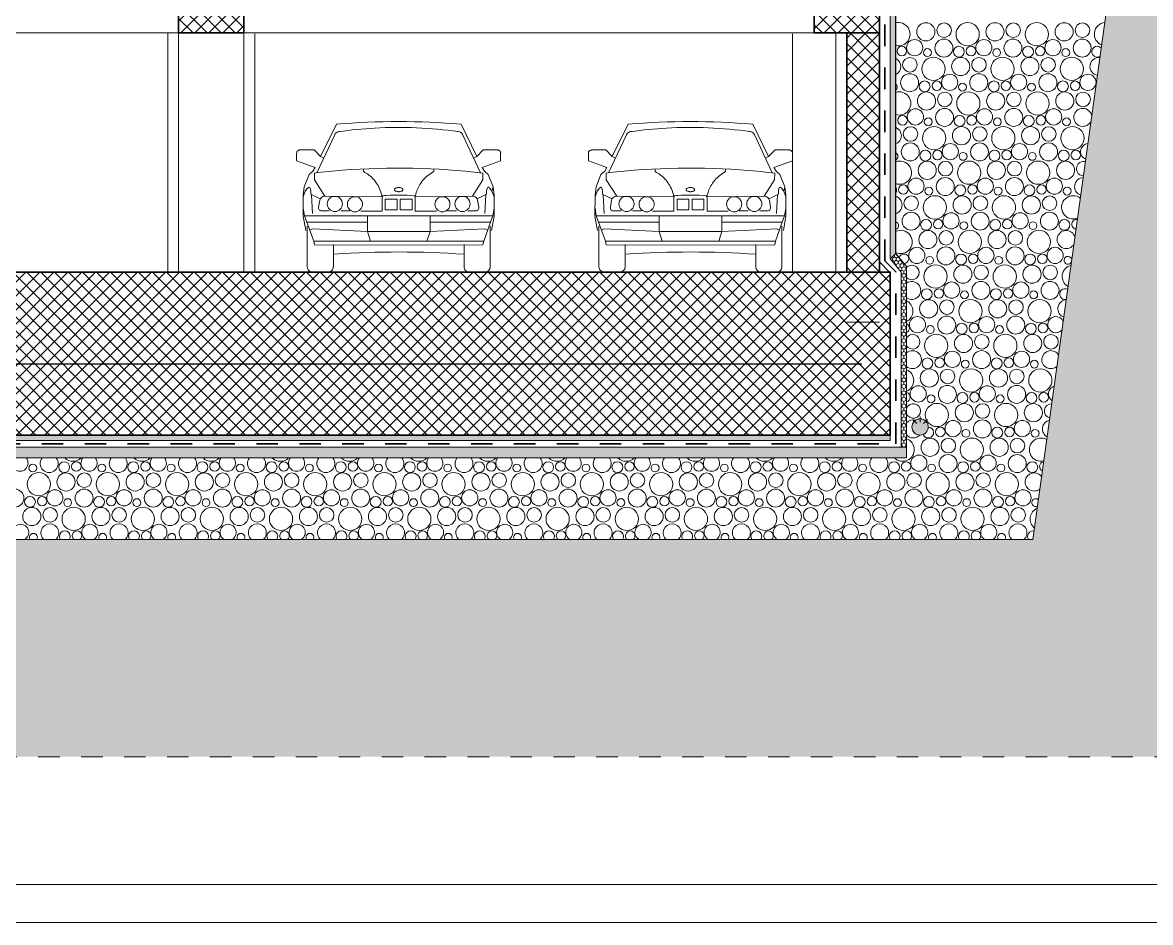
# Model space of a CAD drawing. Header units: millimetres. Extents: x -15634 to 67596, y -3027 to 55843.
# Drawn here: x 36258 to 46639, y -3027 to 5251 of the extents above; entities that cross this region are included whole.
import ezdxf

# ---------------------------------------------------------------- set-up
doc = ezdxf.new("R2010")
doc.units = ezdxf.units.MM
doc.header["$MEASUREMENT"] = 0
doc.set_wipeout_variables(frame=1)
doc.linetypes.add('Dashed', pattern=[395.111113, 197.555556, -197.555556])
doc.linetypes.add('Wipeout_Contour', pattern=[1000, 0, -1000])
for name, color, linetype, lineweight in [('2D Drafting - General_Pen_No__1', 7, 'Continuous', 13), ('Pllaka e themelit_Pen_No__1', 7, 'Continuous', 13), ('Pllaka e themelit_Pen_No__101', 252, 'Continuous', 13), ('Pllaka perdhes_Pen_No__1', 7, 'Continuous', 13), ('Pllaka perdhes_Pen_No__6', 5, 'Continuous', 35), ('Shtresat nivelizimi_Pen_No__1', 7, 'Continuous', 13), ('Structural - Bearing_Pen_No__1', 7, 'Continuous', 13), ('Structural - Bearing_Pen_No__7', 7, 'Continuous', 35), ('Structural - Combined_Pen_No__2', 8, 'Continuous', 15)]:
    doc.layers.add(name, color=color, linetype=linetype, lineweight=lineweight)
doc.layers.add('Pllaka e themelit', color=7, linetype='Continuous')
doc.layers.add('Structural - Combined', color=7, linetype='Continuous')
for name, color, linetype, lineweight, true_color in [('Pllaka e themelit_Pen_No__105', 7, 'Continuous', 13, 0xcae6ff), ('Shtresat nivelizimi_Pen_No__102', 7, 'Continuous', 13, 0xcccccc), ('Structural - Bearing_Pen_No__61', 7, 'Continuous', 20, 0x6a6a6a), ('Structural - Bearing_Pen_No__82', 7, 'Continuous', 20, 0xaaaaaa)]:
    doc.layers.add(name, color=color, linetype=linetype, lineweight=lineweight, true_color=true_color)
pattern_1 = [(45, (0, 0), (-64.34671, 64.34671), []), (135, (0, 0), (64.34671, 64.34671), [])]

# ---------------------------------------------------------------- blocks, each defined once
blk = doc.blocks.new('Car Elev 02 16[3]', base_point=(42405, 2956))
at = {"layer": 'Structural - Combined_Pen_No__2', "color": 8, "linetype": 'Continuous', "lineweight": 15}
for p, q in [((41831, 4316), (41686, 4019)), ((42979, 4316), (43125, 4019)), ((41816, 4220), (41652, 3869)), ((43158, 3869), (42994, 4221)), ((41466, 3978), (41466, 4050)), ((41496, 4080), (41626, 4080)), ((41626, 4080), (41686, 4019)), ((43184, 4080), (43125, 4019)), ((43315, 4080), (43184, 4080)), ((43344, 3978), (43344, 4050)), ((41637, 3918), (41466, 3978)), ((41686, 4019), (41716, 4005)), ((43125, 4019), (43095, 4005)), ((43174, 3918), (43344, 3978)), ((41536, 3739), (41581, 3853)), ((41581, 3853), (41616, 3884)), ((41616, 3884), (41637, 3918)), ((41630, 3867), (41631, 3806)), ((42082, 3880), (42081, 3881)), ((42082, 3903), (42082, 3880)), ((42082, 3880), (42082, 3880)), ((42729, 3880), (42728, 3880)), ((42729, 3903), (42729, 3880)), ((42729, 3880), (42729, 3881)), ((43195, 3884), (43174, 3918)), ((43181, 3867), (43179, 3806)), ((43229, 3853), (43195, 3884)), ((43275, 3739), (43229, 3853)), ((41527, 3663), (41536, 3739)), ((41631, 3806), (41727, 3654)), ((43179, 3806), (43083, 3654)), ((43275, 3739), (43264, 3701)), ((43283, 3663), (43275, 3739)), ((41526, 3471), (41527, 3663)), ((41546, 3701), (41527, 3647)), ((41567, 3728), (41546, 3701)), ((41580, 3737), (41567, 3728)), ((41588, 3735), (41580, 3737)), ((41591, 3727), (41588, 3735)), ((41596, 3701), (41591, 3727)), ((41596, 3672), (41596, 3701)), ((41682, 3631), (41596, 3672)), ((41602, 3668), (41612, 3495)), ((41727, 3654), (42252, 3647)), ((42252, 3647), (42252, 3516)), ((43083, 3654), (42558, 3647)), ((42558, 3647), (42558, 3516)), ((43129, 3631), (43215, 3672)), ((43208, 3668), (43198, 3495)), ((43215, 3701), (43219, 3727)), ((43215, 3672), (43215, 3701)), ((43219, 3727), (43222, 3735)), ((43222, 3735), (43230, 3737)), ((43230, 3737), (43244, 3728)), ((43244, 3728), (43264, 3701)), ((43264, 3701), (43283, 3647)), ((43284, 3471), (43283, 3663)), ((41539, 3475), (41527, 3543)), ((41678, 3617), (41668, 3552)), ((42391, 3627), (42282, 3627)), ((42282, 3627), (42282, 3529)), ((42391, 3529), (42391, 3627)), ((42420, 3529), (42420, 3627)), ((42420, 3627), (42528, 3627)), ((42528, 3627), (42528, 3529)), ((43132, 3617), (43142, 3552)), ((43271, 3475), (43283, 3543)), ((41550, 3340), (41526, 3471)), ((41560, 3414), (41539, 3475)), ((43271, 3475), (41539, 3475)), ((41765, 3519), (41694, 3519)), ((41956, 3519), (41873, 3519)), ((42252, 3516), (42057, 3516)), ((42116, 3475), (42116, 3330)), ((42282, 3529), (42391, 3529)), ((42528, 3529), (42420, 3529)), ((42558, 3516), (42753, 3516)), ((42694, 3475), (42694, 3330)), ((42854, 3519), (42937, 3519)), ((43045, 3519), (43116, 3519)), ((43250, 3414), (43271, 3475)), ((43261, 3340), (43284, 3471)), ((41623, 3242), (41560, 3414)), ((41560, 3414), (42116, 3414)), ((41563, 3377), (41563, 3005)), ((41612, 3354), (41588, 3343)), ((42116, 3330), (41612, 3354)), ((42116, 3330), (42144, 3242)), ((42694, 3330), (42116, 3330)), ((42694, 3330), (42666, 3242)), ((43250, 3414), (42694, 3414)), ((43198, 3354), (42694, 3330)), ((43188, 3242), (43250, 3414)), ((43222, 3343), (43198, 3354)), ((43247, 3377), (43247, 3005)), ((41630, 3208), (41623, 3242)), ((41623, 3242), (43188, 3242)), ((43181, 3208), (43188, 3242)), ((42402, 3205), (41630, 3208)), ((41803, 3005), (41803, 3210)), ((43181, 3208), (42402, 3205)), ((43007, 3005), (43007, 3210)), ((41613, 2956), (41754, 2956)), ((43198, 2956), (43056, 2956))]:
    blk.add_line(p, q, dxfattribs=at)
for centre in [(41817, 3583), (42002, 3580), (42808, 3580), (42993, 3583)]:
    blk.add_circle(centre, 69.7, dxfattribs=at)
for centre, radius, start, end in [((42405, -2379), 6720, 85.1008, 94.8981), ((42407, 330), 3957, 93.2292, 98.0255), ((42407, 330), 3957, 82.027, 93.2317), ((41861, 4200), 48.9, 153.9201, 154.9704), ((41861, 4200), 49, 131.3868, 153.9126), ((41861, 4199), 49.3, 108.935, 131.3875), ((41861, 4199), 49.4, 82.2626, 108.9389), ((42949, 4200), 49.4, 81.2224, 97.6808), ((42949, 4200), 49.4, 58.802, 81.2282), ((42949, 4200), 49.1, 36.3133, 58.8048), ((42949, 4200), 48.9, 25.0282, 36.312), ((41495, 4050), 29.3, 168.701, 180), ((41495, 4050), 29.3, 146.1266, 168.6959), ((41496, 4050), 29.5, 123.6258, 146.1264), ((41496, 4050), 29.6, 101.1963, 123.6266), ((41496, 4050), 29.7, 90, 101.2015), ((43315, 4050), 29.7, 78.7985, 90), ((43315, 4050), 29.6, 56.3734, 78.8037), ((43315, 4050), 29.5, 33.8742, 56.3742), ((43315, 4050), 29.3, 11.3041, 33.874), ((43315, 4050), 29.3, 0, 11.299), ((42405, -2706), 6619, 94.4745, 96.727), ((42405, -2707), 6620, 83.2721, 94.4762), ((41931, 3591), 326, 43.5259, 62.4657), ((42878, 3592), 325, 128.7603, 151.2777), ((42879, 3591), 326, 117.5434, 128.7616), ((41933, 3592), 324, 20.985, 43.5271), ((42877, 3593), 324, 151.2814, 170.3119), ((41726, 3605), 49.1, 122.8861, 145.3832), ((41726, 3605), 49.3, 100.4579, 122.888), ((41726, 3605), 49.4, 89.2616, 100.4631), ((41934, 3593), 323, 9.6834, 20.9807), ((42263, 3647), 10.3, 152.4725, 175.0552), ((42263, 3647), 10.3, 175.0608, 180.0423), ((42263, 3647), 10.4, 129.9512, 152.4728), ((42263, 3647), 10.4, 107.5035, 129.9532), ((42263, 3647), 10.5, 83.6944, 107.5062), ((42405, 2343), 1323, 94.9758, 96.2269), ((42405, 2342), 1323, 83.7733, 94.9771), ((42376, 3715), 9.94, 157.6211, 202.3891), ((42382, 3712), 16.8, 124.559, 155.915), ((42382, 3718), 16.8, 204.0851, 235.441), ((42395, 3695), 38.3, 107.4467, 125.4841), ((42395, 3735), 38.3, 234.5159, 252.5533), ((42404, 3669), 65.2, 95.3385, 107.965), ((42404, 3761), 65.2, 252.035, 264.6615), ((42405, 3657), 77.7, 84.412, 95.6403), ((42405, 3773), 77.7, 264.3597, 275.588), ((42407, 3669), 65.2, 72.035, 84.6615), ((42407, 3761), 65.2, 275.3385, 287.965), ((42415, 3695), 38.3, 54.5159, 72.5533), ((42415, 3735), 38.3, 287.4467, 305.4841), ((42428, 3712), 16.8, 24.085, 55.441), ((42428, 3718), 16.8, 304.559, 335.915), ((42434, 3715), 9.94, 0, 22.3789), ((42434, 3715), 9.94, 337.6109, 0), ((42547, 3647), 10.7, 78.796, 96.303), ((42547, 3647), 10.7, 56.3737, 78.8012), ((42548, 3647), 10.6, 33.8722, 56.3782), ((42548, 3647), 10.6, 11.3089, 33.873), ((42548, 3647), 10.6, 0, 11.2988), ((43084, 3605), 49.4, 70.2349, 90.7397), ((43084, 3605), 49.3, 47.7844, 70.2392), ((43084, 3605), 49, 25.2565, 47.7855), ((41697, 3548), 29.3, 172.6592, 183.9546), ((41697, 3548), 29.3, 183.9594, 206.5413), ((41697, 3548), 29.4, 206.5451, 229.0709), ((41726, 3605), 48.9, 145.3846, 166.0329), ((43084, 3605), 48.8, 13.9592, 25.253), ((43113, 3548), 29.4, 309.8322, 332.3521), ((43113, 3548), 29.3, 332.3536, 354.9342), ((43113, 3548), 29.3, 354.9409, 17.5381), ((41697, 3548), 29.6, 229.0707, 251.5212), ((41697, 3549), 29.7, 251.5164, 276.1875), ((43113, 3549), 29.7, 263.8138, 287.3896), ((43113, 3548), 29.6, 287.3838, 309.8311), ((42405, -5496), 8637, 86.0055, 93.9251), ((41612, 3005), 48.8, 180, 191.2984), ((41612, 3005), 48.9, 191.3041, 213.8726), ((41613, 3005), 49.1, 213.8749, 236.3752), ((41613, 3005), 49.3, 236.3729, 258.8033), ((41613, 3005), 49.4, 258.798, 270.0011), ((41754, 3005), 49.4, 269.9989, 281.2005), ((41754, 3005), 49.3, 281.1951, 303.6266), ((41754, 3005), 49.1, 303.6248, 326.1251), ((41755, 3005), 48.9, 326.1271, 348.696), ((41755, 3005), 48.8, 348.7017, 0), ((43056, 3005), 48.8, 179.9978, 191.3005), ((43056, 3005), 48.9, 191.3062, 213.8742), ((43056, 3005), 49.1, 213.8764, 236.3757), ((43056, 3005), 49.3, 236.3738, 258.8054), ((43056, 3005), 49.4, 258.8006, 270.0011), ((43198, 3005), 49.4, 269.9989, 281.2031), ((43198, 3005), 49.3, 281.1972, 303.6293), ((43198, 3005), 49.1, 303.6274, 326.1273), ((43198, 3005), 48.9, 326.1295, 348.6982), ((43198, 3005), 48.8, 348.7039, 0)]:
    blk.add_arc(centre, radius, start, end, dxfattribs=at)
blk = doc.blocks.new('Car Elev 02 16[4]', base_point=(39719, 2956))
at = {"layer": 'Structural - Combined_Pen_No__2', "color": 8, "linetype": 'Continuous', "lineweight": 15}
for p, q in [((39146, 4316), (39000, 4019)), ((40293, 4316), (40439, 4019)), ((39131, 4220), (38966, 3869)), ((40472, 3869), (40308, 4221)), ((38780, 3978), (38780, 4050)), ((38810, 4080), (38940, 4080)), ((38940, 4080), (39000, 4019)), ((40498, 4080), (40439, 4019)), ((40629, 4080), (40498, 4080)), ((40658, 3978), (40658, 4050)), ((38951, 3918), (38780, 3978)), ((39000, 4019), (39030, 4005)), ((40439, 4019), (40409, 4005)), ((40488, 3918), (40658, 3978)), ((38850, 3739), (38895, 3853)), ((38895, 3853), (38930, 3884)), ((38930, 3884), (38951, 3918)), ((38944, 3867), (38945, 3806)), ((39396, 3903), (39396, 3880)), ((39396, 3880), (39396, 3881)), ((39396, 3880), (39396, 3880)), ((40043, 3903), (40043, 3880)), ((40043, 3880), (40043, 3881)), ((40043, 3880), (40043, 3880)), ((40509, 3884), (40488, 3918)), ((40495, 3867), (40494, 3806)), ((40544, 3853), (40509, 3884)), ((40589, 3739), (40544, 3853)), ((38841, 3663), (38850, 3739)), ((38945, 3806), (39041, 3654)), ((40494, 3806), (40398, 3654)), ((40589, 3739), (40578, 3701)), ((40597, 3663), (40589, 3739)), ((38860, 3701), (38841, 3647)), ((38841, 3471), (38841, 3663)), ((38881, 3728), (38860, 3701)), ((38894, 3737), (38881, 3728)), ((38902, 3735), (38894, 3737)), ((38906, 3727), (38902, 3735)), ((38910, 3701), (38906, 3727)), ((38910, 3672), (38910, 3701)), ((38996, 3631), (38910, 3672)), ((38916, 3668), (38927, 3495)), ((39041, 3654), (39566, 3647)), ((39566, 3647), (39566, 3516)), ((40398, 3654), (39872, 3647)), ((39872, 3647), (39872, 3516)), ((40443, 3631), (40529, 3672)), ((40522, 3668), (40512, 3495)), ((40529, 3701), (40533, 3727)), ((40529, 3672), (40529, 3701)), ((40533, 3727), (40537, 3735)), ((40537, 3735), (40545, 3737)), ((40545, 3737), (40558, 3728)), ((40558, 3728), (40578, 3701)), ((40578, 3701), (40597, 3647)), ((40598, 3471), (40597, 3663)), ((38853, 3475), (38841, 3543)), ((38993, 3617), (38982, 3552)), ((39705, 3627), (39596, 3627)), ((39596, 3627), (39596, 3529)), ((39705, 3529), (39705, 3627)), ((39734, 3529), (39734, 3627)), ((39734, 3627), (39843, 3627)), ((39843, 3627), (39843, 3529)), ((40446, 3617), (40457, 3552)), ((40585, 3475), (40597, 3543)), ((38864, 3340), (38841, 3471)), ((38874, 3414), (38853, 3475)), ((40585, 3475), (38853, 3475)), ((39080, 3519), (39008, 3519)), ((39271, 3519), (39187, 3519)), ((39566, 3516), (39372, 3516)), ((39431, 3475), (39431, 3330)), ((39596, 3529), (39705, 3529)), ((39843, 3529), (39734, 3529)), ((39872, 3516), (40067, 3516)), ((40008, 3475), (40008, 3330)), ((40168, 3519), (40252, 3519)), ((40359, 3519), (40430, 3519)), ((40565, 3414), (40585, 3475)), ((40575, 3340), (40598, 3471)), ((38937, 3242), (38874, 3414)), ((38874, 3414), (39431, 3414)), ((38878, 3377), (38878, 3005)), ((38927, 3354), (38902, 3343)), ((39431, 3330), (38927, 3354)), ((39431, 3330), (39459, 3242)), ((40008, 3330), (39431, 3330)), ((40008, 3330), (39980, 3242)), ((40565, 3414), (40008, 3414)), ((40512, 3354), (40008, 3330)), ((40502, 3242), (40565, 3414)), ((40537, 3343), (40512, 3354)), ((40561, 3377), (40561, 3005)), ((38944, 3208), (38937, 3242)), ((38937, 3242), (40502, 3242)), ((40495, 3208), (40502, 3242)), ((39716, 3205), (38944, 3208)), ((39118, 3005), (39118, 3210)), ((40495, 3208), (39716, 3205)), ((40321, 3005), (40321, 3210)), ((38927, 2956), (39069, 2956)), ((40512, 2956), (40370, 2956))]:
    blk.add_line(p, q, dxfattribs=at)
for centre in [(39132, 3583), (39317, 3580), (40122, 3580), (40307, 3583)]:
    blk.add_circle(centre, 69.7, dxfattribs=at)
for centre, radius, start, end in [((39719, -2379), 6720, 85.1008, 94.8981), ((39721, 330), 3957, 93.2292, 98.0255), ((39721, 330), 3957, 82.027, 93.2317), ((39175, 4200), 49, 131.3868, 153.9126), ((39175, 4200), 48.9, 153.9201, 154.9704), ((39175, 4199), 49.3, 108.935, 131.3875), ((39175, 4199), 49.4, 82.2626, 108.9389), ((40263, 4200), 49.4, 81.2224, 97.6808), ((40263, 4200), 49.4, 58.802, 81.2282), ((40264, 4200), 49.1, 36.3133, 58.8048), ((40264, 4200), 48.9, 25.0282, 36.312), ((38810, 4050), 29.3, 168.701, 180), ((38810, 4050), 29.3, 146.1266, 168.6959), ((38810, 4050), 29.5, 123.6258, 146.1264), ((38810, 4050), 29.6, 101.1963, 123.6266), ((38810, 4050), 29.7, 90, 101.2015), ((40629, 4050), 29.7, 78.7985, 90), ((40629, 4050), 29.6, 56.3734, 78.8037), ((40629, 4050), 29.5, 33.8742, 56.3742), ((40629, 4050), 29.3, 11.3041, 33.874), ((40629, 4050), 29.3, 0, 11.299), ((39719, -2706), 6619, 94.4745, 96.727), ((39719, -2707), 6620, 83.2721, 94.4762), ((39246, 3591), 326, 43.5259, 62.4657), ((40192, 3592), 325, 128.7603, 151.2777), ((40193, 3591), 326, 117.5434, 128.7616), ((39247, 3592), 324, 20.985, 43.5271), ((40191, 3593), 324, 151.2814, 170.3119), ((39040, 3605), 49.1, 122.8861, 145.3832), ((39040, 3605), 49.3, 100.4579, 122.888), ((39040, 3605), 49.4, 89.2616, 100.4631), ((39248, 3593), 323, 9.6834, 20.9807), ((39577, 3647), 10.3, 152.4725, 175.0552), ((39577, 3647), 10.3, 175.0608, 180.0423), ((39577, 3647), 10.4, 129.9512, 152.4728), ((39577, 3647), 10.4, 107.5035, 129.9532), ((39577, 3647), 10.5, 83.6944, 107.5062), ((39719, 2343), 1323, 94.9758, 96.2269), ((39719, 2342), 1323, 83.7733, 94.9771), ((39690, 3715), 9.94, 157.6211, 202.3891), ((39697, 3712), 16.8, 124.559, 155.915), ((39697, 3718), 16.8, 204.0851, 235.441), ((39709, 3695), 38.3, 107.4467, 125.4841), ((39709, 3735), 38.3, 234.5159, 252.5533), ((39718, 3669), 65.2, 95.3385, 107.965), ((39718, 3761), 65.2, 252.035, 264.6615), ((39719, 3657), 77.7, 84.412, 95.6403), ((39719, 3773), 77.7, 264.3597, 275.588), ((39721, 3669), 65.2, 72.035, 84.6615), ((39721, 3761), 65.2, 275.3385, 287.965), ((39730, 3695), 38.3, 54.5159, 72.5533), ((39730, 3735), 38.3, 287.4467, 305.4841), ((39742, 3712), 16.8, 24.085, 55.441), ((39742, 3718), 16.8, 304.559, 335.915), ((39749, 3715), 9.94, 0, 22.3789), ((39749, 3715), 9.94, 337.6109, 0), ((39862, 3647), 10.7, 78.796, 96.303), ((39862, 3647), 10.7, 56.3737, 78.8012), ((39862, 3647), 10.6, 33.8722, 56.3782), ((39862, 3647), 10.6, 11.3089, 33.873), ((39862, 3647), 10.6, 0, 11.2988), ((40398, 3605), 49.4, 70.2349, 90.7397), ((40399, 3605), 49.3, 47.7844, 70.2392), ((40399, 3605), 49, 25.2565, 47.7855), ((39011, 3548), 29.3, 172.6592, 183.9546), ((39011, 3548), 29.3, 183.9594, 206.5413), ((39012, 3548), 29.4, 206.5451, 229.0709), ((39040, 3605), 48.9, 145.3846, 166.0329), ((40399, 3605), 48.8, 13.9592, 25.253), ((40427, 3548), 29.4, 309.8322, 332.3521), ((40428, 3548), 29.3, 332.3536, 354.9342), ((40428, 3548), 29.3, 354.9409, 17.5381), ((39012, 3548), 29.6, 229.0707, 251.5212), ((39012, 3549), 29.7, 251.5164, 276.1875), ((40427, 3549), 29.7, 263.8138, 287.3896), ((40427, 3548), 29.6, 287.3838, 309.8311), ((39719, -5496), 8637, 86.0055, 93.9251), ((38927, 3005), 48.8, 180, 191.2984), ((38927, 3005), 48.9, 191.3041, 213.8726), ((38927, 3005), 49.1, 213.8749, 236.3752), ((38927, 3005), 49.3, 236.3729, 258.8033), ((38927, 3005), 49.4, 258.798, 270.0011), ((39069, 3005), 49.4, 269.9989, 281.2005), ((39069, 3005), 49.3, 281.1951, 303.6266), ((39069, 3005), 49.1, 303.6248, 326.1251), ((39069, 3005), 48.9, 326.1271, 348.696), ((39069, 3005), 48.8, 348.7017, 0), ((40370, 3005), 48.8, 179.9978, 191.3005), ((40370, 3005), 48.9, 191.3062, 213.8742), ((40370, 3005), 49.1, 213.8764, 236.3757), ((40370, 3005), 49.3, 236.3738, 258.8054), ((40370, 3005), 49.4, 258.8006, 270.0011), ((40512, 3005), 49.4, 269.9989, 281.2031), ((40512, 3005), 49.3, 281.1972, 303.6293), ((40512, 3005), 49.1, 303.6274, 326.1273), ((40512, 3005), 48.9, 326.1295, 348.6982), ((40512, 3005), 48.8, 348.7039, 0)]:
    blk.add_arc(centre, radius, start, end, dxfattribs=at)
blk = doc.blocks.new('*X40')
at = {"layer": 'Shtresat nivelizimi_Pen_No__102', "color": 254, "linetype": 'Continuous', "lineweight": 13, "true_color": 0xcccccc}
for centre, radius in [((44572, 5166), 83.5), ((44740, 5181), 67.1), ((44957, 5144), 107), ((45208, 5166), 83.5), ((45376, 5181), 67.1), ((45593, 5144), 107), ((45845, 5166), 83.5), ((46013, 5181), 67.1), ((44469, 5020), 74.5), ((44738, 5016), 82.8), ((45106, 5020), 74.5), ((45374, 5016), 82.8), ((45742, 5020), 74.5), ((46011, 5016), 82.8), ((44351, 4989), 43.9), ((44587, 4975), 36.2), ((44876, 4983), 50), ((44988, 4989), 43.9), ((45224, 4975), 36.2), ((45513, 4983), 50), ((45624, 4989), 43.9), ((45860, 4975), 36.2), ((44425, 4863), 67.1), ((44642, 4825), 107), ((44893, 4847), 83.5), ((45061, 4863), 67.1), ((45278, 4825), 107), ((45530, 4847), 83.5), ((45698, 4863), 67.1), ((45915, 4825), 107), ((44423, 4698), 82.8), ((44791, 4701), 74.5), ((45059, 4698), 82.8), ((45427, 4701), 74.5), ((45696, 4698), 82.8), ((46064, 4701), 74.5), ((44561, 4664), 50), ((44673, 4670), 43.9), ((44909, 4657), 36.2), ((45198, 4664), 50), ((45309, 4670), 43.9), ((45545, 4657), 36.2), ((45834, 4664), 50), ((45946, 4670), 43.9), ((44578, 4529), 83.5), ((44746, 4544), 67.1), ((44963, 4507), 107), ((45215, 4529), 83.5), ((45383, 4544), 67.1), ((45600, 4507), 107), ((45851, 4529), 83.5), ((46019, 4544), 67.1), ((44358, 4352), 43.9), ((44476, 4383), 74.5), ((44594, 4338), 36.2), ((44744, 4379), 82.8), ((44883, 4346), 50), ((44994, 4352), 43.9), ((45112, 4383), 74.5), ((45230, 4338), 36.2), ((45381, 4379), 82.8), ((45519, 4346), 50), ((45631, 4352), 43.9), ((45749, 4383), 74.5), ((45867, 4338), 36.2), ((44431, 4226), 67.1), ((44648, 4188), 107), ((44900, 4210), 83.5), ((45068, 4226), 67.1), ((45285, 4188), 107), ((45536, 4210), 83.5), ((45704, 4226), 67.1), ((45921, 4188), 107), ((44429, 4061), 82.8), ((44568, 4027), 50), ((44679, 4033), 43.9), ((44797, 4064), 74.5), ((44915, 4020), 36.2), ((45066, 4061), 82.8), ((45204, 4027), 50), ((45316, 4033), 43.9), ((45434, 4064), 74.5), ((45552, 4020), 36.2), ((45702, 4061), 82.8), ((45841, 4027), 50), ((45952, 4033), 43.9), ((44585, 3892), 83.5), ((44753, 3907), 67.1), ((44970, 3870), 107), ((45221, 3892), 83.5), ((45389, 3907), 67.1), ((45606, 3870), 107), ((45858, 3892), 83.5), ((44364, 3715), 43.9), ((44482, 3746), 74.5), ((44600, 3701), 36.2), ((44751, 3742), 82.8), ((44889, 3709), 50), ((45001, 3715), 43.9), ((45119, 3746), 74.5), ((45237, 3701), 36.2), ((45387, 3742), 82.8), ((45526, 3709), 50), ((45637, 3715), 43.9), ((45755, 3746), 74.5), ((45873, 3701), 36.2), ((44438, 3589), 67.1), ((44655, 3551), 107), ((44906, 3573), 83.5), ((45074, 3589), 67.1), ((45291, 3551), 107), ((45543, 3573), 83.5), ((45711, 3589), 67.1), ((44436, 3424), 82.8), ((44574, 3390), 50), ((44686, 3396), 43.9), ((44804, 3427), 74.5), ((45072, 3424), 82.8), ((45211, 3390), 50), ((45322, 3396), 43.9), ((45440, 3427), 74.5), ((45709, 3424), 82.8), ((45847, 3390), 50), ((44591, 3255), 83.5), ((44759, 3270), 67.1), ((44976, 3233), 107), ((44922, 3383), 36.2), ((45228, 3255), 83.5), ((45396, 3270), 67.1), ((45613, 3233), 107), ((45558, 3383), 36.2), ((44489, 3109), 74.5), ((44757, 3105), 82.8), ((44896, 3072), 50), ((45007, 3078), 43.9), ((45125, 3109), 74.5), ((45394, 3105), 82.8), ((45532, 3072), 50), ((45644, 3078), 43.9), ((45762, 3109), 74.5), ((44661, 2915), 107), ((44607, 3064), 36.2), ((44913, 2936), 83.5), ((45081, 2952), 67.1), ((45298, 2915), 107), ((45243, 3064), 36.2), ((45549, 2936), 83.5), ((45717, 2952), 67.1), ((44581, 2753), 50), ((44692, 2759), 43.9), ((44810, 2790), 74.5), ((45079, 2787), 82.8), ((45217, 2753), 50), ((45329, 2759), 43.9), ((45447, 2790), 74.5), ((45715, 2787), 82.8), ((44598, 2618), 83.5), ((44766, 2633), 67.1), ((44983, 2596), 107), ((44928, 2746), 36.2), ((45234, 2618), 83.5), ((45402, 2633), 67.1), ((45619, 2596), 107), ((45565, 2746), 36.2), ((44495, 2472), 74.5), ((44764, 2468), 82.8), ((45132, 2472), 74.5), ((45400, 2468), 82.8), ((44613, 2427), 36.2), ((44902, 2435), 50), ((45014, 2441), 43.9), ((45250, 2427), 36.2), ((45539, 2435), 50), ((45650, 2441), 43.9), ((44668, 2278), 107), ((44919, 2299), 83.5), ((45087, 2315), 67.1), ((45304, 2278), 107), ((45556, 2299), 83.5), ((45724, 2315), 67.1), ((44817, 2153), 74.5), ((45085, 2150), 82.8), ((45453, 2153), 74.5), ((44587, 2116), 50), ((44699, 2122), 43.9), ((44935, 2109), 36.2), ((45224, 2116), 50), ((45335, 2122), 43.9), ((45571, 2109), 36.2), ((44604, 1981), 83.5), ((44772, 1996), 67.1), ((44989, 1959), 107), ((45241, 1981), 83.5), ((45409, 1996), 67.1), ((45626, 1959), 107), ((44502, 1835), 74.5), ((44770, 1831), 82.8), ((45138, 1835), 74.5), ((45407, 1831), 82.8), ((44620, 1790), 36.2), ((44909, 1798), 50), ((45020, 1804), 43.9), ((45256, 1790), 36.2), ((45545, 1798), 50), ((45657, 1804), 43.9), ((44674, 1641), 107), ((44926, 1662), 83.5), ((45094, 1678), 67.1), ((45311, 1641), 107), ((45562, 1662), 83.5), ((44823, 1516), 74.5), ((45092, 1513), 82.8), ((45460, 1516), 74.5), ((44705, 1485), 43.9), ((44941, 1472), 36.2), ((45230, 1479), 50), ((45342, 1485), 43.9), ((45578, 1472), 36.2), ((44611, 1344), 83.5), ((44779, 1359), 67.1), ((44996, 1322), 107), ((45247, 1344), 83.5), ((45415, 1359), 67.1), ((44508, 1198), 74.5), ((44777, 1194), 82.8), ((45145, 1198), 74.5), ((45413, 1194), 82.8), ((36352, 1153), 36.2), ((36641, 1161), 50), ((36753, 1167), 43.9), ((36988, 1153), 36.2), ((37277, 1161), 50), ((37389, 1167), 43.9), ((37625, 1153), 36.2), ((37914, 1161), 50), ((38026, 1167), 43.9), ((38261, 1153), 36.2), ((38550, 1161), 50), ((38662, 1167), 43.9), ((38898, 1153), 36.2), ((39187, 1161), 50), ((39299, 1167), 43.9), ((39534, 1153), 36.2), ((39823, 1161), 50), ((39935, 1167), 43.9), ((40171, 1153), 36.2), ((40460, 1161), 50), ((40571, 1167), 43.9), ((40807, 1153), 36.2), ((41096, 1161), 50), ((41208, 1167), 43.9), ((41444, 1153), 36.2), ((41733, 1161), 50), ((41844, 1167), 43.9), ((42080, 1153), 36.2), ((42369, 1161), 50), ((42481, 1167), 43.9), ((42717, 1153), 36.2), ((43006, 1161), 50), ((43117, 1167), 43.9), ((43353, 1153), 36.2), ((43642, 1161), 50), ((43754, 1167), 43.9), ((43990, 1153), 36.2), ((44279, 1161), 50), ((44390, 1167), 43.9), ((44626, 1153), 36.2), ((44915, 1161), 50), ((45027, 1167), 43.9), ((45263, 1153), 36.2), ((45552, 1161), 50), ((36407, 1004), 107), ((36658, 1025), 83.5), ((36826, 1041), 67.1), ((37043, 1004), 107), ((37294, 1025), 83.5), ((37462, 1041), 67.1), ((37680, 1004), 107), ((37931, 1025), 83.5), ((38099, 1041), 67.1), ((38316, 1004), 107), ((38567, 1025), 83.5), ((38735, 1041), 67.1), ((38952, 1004), 107), ((39204, 1025), 83.5), ((39372, 1041), 67.1), ((39589, 1004), 107), ((39840, 1025), 83.5), ((40008, 1041), 67.1), ((40225, 1004), 107), ((40477, 1025), 83.5), ((40645, 1041), 67.1), ((40862, 1004), 107), ((41113, 1025), 83.5), ((41281, 1041), 67.1), ((41498, 1004), 107), ((41750, 1025), 83.5), ((41918, 1041), 67.1), ((42135, 1004), 107), ((42386, 1025), 83.5), ((42554, 1041), 67.1), ((42771, 1004), 107), ((43023, 1025), 83.5), ((43191, 1041), 67.1), ((43408, 1004), 107), ((43659, 1025), 83.5), ((43827, 1041), 67.1), ((44044, 1004), 107), ((44296, 1025), 83.5), ((44464, 1041), 67.1), ((44681, 1004), 107), ((44932, 1025), 83.5), ((45100, 1041), 67.1), ((45317, 1004), 107), ((36188, 876), 82.8), ((36555, 879), 74.5), ((36824, 876), 82.8), ((37192, 879), 74.5), ((37461, 876), 82.8), ((37828, 879), 74.5), ((38097, 876), 82.8), ((38465, 879), 74.5), ((38734, 876), 82.8), ((39101, 879), 74.5), ((39370, 876), 82.8), ((39738, 879), 74.5), ((40006, 876), 82.8), ((40374, 879), 74.5), ((40643, 876), 82.8), ((41011, 879), 74.5), ((41279, 876), 82.8), ((41647, 879), 74.5), ((41916, 876), 82.8), ((42284, 879), 74.5), ((42552, 876), 82.8), ((42920, 879), 74.5), ((43189, 876), 82.8), ((43557, 879), 74.5), ((43825, 876), 82.8), ((44193, 879), 74.5), ((44462, 876), 82.8), ((44830, 879), 74.5), ((45098, 876), 82.8), ((45466, 879), 74.5), ((36326, 842), 50), ((36438, 848), 43.9), ((36673, 835), 36.2), ((36962, 842), 50), ((37074, 848), 43.9), ((37310, 835), 36.2), ((37599, 842), 50), ((37711, 848), 43.9), ((37946, 835), 36.2), ((38235, 842), 50), ((38347, 848), 43.9), ((38583, 835), 36.2), ((38872, 842), 50), ((38984, 848), 43.9), ((39219, 835), 36.2), ((39508, 842), 50), ((39620, 848), 43.9), ((39856, 835), 36.2), ((40145, 842), 50), ((40256, 848), 43.9), ((40492, 835), 36.2), ((40781, 842), 50), ((40893, 848), 43.9), ((41129, 835), 36.2), ((41418, 842), 50), ((41529, 848), 43.9), ((41765, 835), 36.2), ((42054, 842), 50), ((42166, 848), 43.9), ((42402, 835), 36.2), ((42691, 842), 50), ((42802, 848), 43.9), ((43038, 835), 36.2), ((43327, 842), 50), ((43439, 848), 43.9), ((43675, 835), 36.2), ((43964, 842), 50), ((44075, 848), 43.9), ((44311, 835), 36.2), ((44600, 842), 50), ((44712, 848), 43.9), ((44948, 835), 36.2), ((45237, 842), 50), ((45348, 848), 43.9), ((36343, 707), 83.5), ((36511, 722), 67.1), ((36728, 685), 107), ((36979, 707), 83.5), ((37147, 722), 67.1), ((37365, 685), 107), ((37616, 707), 83.5), ((37784, 722), 67.1), ((38001, 685), 107), ((38252, 707), 83.5), ((38420, 722), 67.1), ((38637, 685), 107), ((38889, 707), 83.5), ((39057, 722), 67.1), ((39274, 685), 107), ((39525, 707), 83.5), ((39693, 722), 67.1), ((39910, 685), 107), ((40162, 707), 83.5), ((40330, 722), 67.1), ((40547, 685), 107), ((40798, 707), 83.5), ((40966, 722), 67.1), ((41183, 685), 107), ((41435, 707), 83.5), ((41603, 722), 67.1), ((41820, 685), 107), ((42071, 707), 83.5), ((42239, 722), 67.1), ((42456, 685), 107), ((42708, 707), 83.5), ((42876, 722), 67.1), ((43093, 685), 107), ((43344, 707), 83.5), ((43512, 722), 67.1), ((43729, 685), 107), ((43981, 707), 83.5), ((44149, 722), 67.1), ((44366, 685), 107), ((44617, 707), 83.5), ((44785, 722), 67.1), ((45002, 685), 107), ((45254, 707), 83.5), ((45422, 722), 67.1)]:
    blk.add_circle(centre, radius, dxfattribs=at)
for centre, radius, start, end in [((44320, 5144), 107, 255.9031, 104.0969), ((46230, 5144), 107, 95.5185, 248.632), ((46149, 4983), 50, 41.1825, 302.968), ((44257, 4847), 83.5, 296.8221, 63.1779), ((46166, 4847), 83.5, 83.899, 260.2515), ((44272, 4657), 36.2, 307.5963, 52.4037), ((44327, 4507), 107, 252.294, 107.706), ((46017, 4379), 82.8, 6.736, 337.4145), ((44246, 4346), 50, 343.9979, 16.0021), ((44263, 4210), 83.5, 291.9319, 68.0681), ((44279, 4020), 36.2, 295.5169, 64.4831), ((46070, 4064), 74.5, 94.2403, 249.9103), ((44333, 3870), 107, 248.6108, 111.3892), ((46026, 3907), 67.1, 76.2203, 267.9302), ((46024, 3742), 82.8, 91.9189, 252.2317), ((44253, 3709), 50, 326.2596, 33.7404), ((44270, 3573), 83.5, 287.2047, 72.7953), ((45928, 3551), 107, 51.3829, 292.7676), ((45959, 3396), 43.9, 78.7326, 265.418), ((44285, 3383), 36.2, 284.5639, 75.4361), ((44340, 3233), 107, 244.8322, 115.1678), ((45864, 3255), 83.5, 14.9406, 329.2099), ((44371, 3078), 43.9, 269.8742, 169.4043), ((44444, 2952), 67.1, 222.0345, 137.9655), ((45934, 2915), 107, 103.7538, 240.3967), ((45880, 3064), 36.2, 5.2674, 338.8832), ((44442, 2787), 82.8, 234.5052, 125.4948), ((45854, 2753), 50, 60.884, 283.2666), ((45871, 2618), 83.5, 94.0515, 250.099), ((44346, 2596), 107, 296.5944, 63.4056), ((45768, 2472), 74.5, 22.9836, 321.1669), ((44377, 2441), 43.9, 292.6933, 67.3067), ((44451, 2315), 67.1, 212.9225, 147.0775), ((44449, 2150), 82.8, 228.7764, 131.2236), ((45722, 2150), 82.8, 29.863, 314.2875), ((44353, 1959), 107, 292.7743, 67.2257), ((45775, 1835), 74.5, 106.1351, 238.0155), ((44384, 1804), 43.9, 283.7644, 76.2356), ((44457, 1678), 67.1, 200.5981, 159.4019), ((45730, 1678), 67.1, 88.7654, 255.3851), ((44455, 1513), 82.8, 73.5286, 137.5079), ((45728, 1513), 82.8, 102.4473, 241.7032), ((44455, 1513), 82.8, 222.4921, 317.262), ((44594, 1479), 50, 199.0602, 89.6801), ((44359, 1322), 107, 225.5246, 70.9416), ((45632, 1322), 107, 60.1429, 284.0076), ((36234, 1198), 74.5, 140.1946, 39.8054), ((36503, 1194), 82.8, 141.5651, 38.4349), ((36722, 1322), 107, 225.5246, 314.4754), ((36870, 1198), 74.5, 140.1946, 39.8054), ((37139, 1194), 82.8, 141.5651, 38.4349), ((37358, 1322), 107, 225.5246, 314.4754), ((37507, 1198), 74.5, 140.1946, 39.8054), ((37776, 1194), 82.8, 141.5651, 38.4349), ((37995, 1322), 107, 225.5246, 314.4754), ((38143, 1198), 74.5, 140.1946, 39.8054), ((38412, 1194), 82.8, 141.5651, 38.4349), ((38631, 1322), 107, 225.5246, 314.4754), ((38780, 1198), 74.5, 140.1946, 39.8054), ((39049, 1194), 82.8, 141.5651, 38.4349), ((39267, 1322), 107, 225.5246, 314.4754), ((39416, 1198), 74.5, 140.1946, 39.8054), ((39685, 1194), 82.8, 141.5651, 38.4349), ((39904, 1322), 107, 225.5246, 314.4754), ((40053, 1198), 74.5, 140.1946, 39.8054), ((40321, 1194), 82.8, 141.5651, 38.4349), ((40540, 1322), 107, 225.5246, 314.4754), ((40689, 1198), 74.5, 140.1946, 39.8054), ((40958, 1194), 82.8, 141.5651, 38.4349), ((41177, 1322), 107, 225.5246, 314.4754), ((41326, 1198), 74.5, 140.1946, 39.8054), ((41594, 1194), 82.8, 141.5651, 38.4349), ((41813, 1322), 107, 225.5246, 314.4754), ((41962, 1198), 74.5, 140.1946, 39.8054), ((42231, 1194), 82.8, 141.5651, 38.4349), ((42450, 1322), 107, 225.5246, 314.4754), ((42599, 1198), 74.5, 140.1946, 39.8054), ((42867, 1194), 82.8, 141.5651, 38.4349), ((43086, 1322), 107, 225.5246, 314.4754), ((43235, 1198), 74.5, 140.1946, 39.8054), ((43504, 1194), 82.8, 141.5651, 38.4349), ((43723, 1322), 107, 225.5246, 314.4754), ((43872, 1198), 74.5, 140.1946, 39.8054), ((44140, 1194), 82.8, 141.5651, 38.4349), ((45663, 1167), 43.9, 98.0938, 246.0567), ((45569, 1025), 83.5, 33.8526, 310.2979), ((45584, 835), 36.2, 47.4459, 296.7046), ((45639, 685), 107, 112.494, 231.6566), ((36240, 561), 74.5, 298.6598, 241.3402), ((36509, 557), 82.8, 311.9763, 228.0237), ((36877, 561), 74.5, 298.6598, 241.3402), ((37146, 557), 82.8, 311.9763, 228.0237), ((37513, 561), 74.5, 298.6598, 241.3402), ((37782, 557), 82.8, 311.9763, 228.0237), ((38150, 561), 74.5, 298.6598, 241.3402), ((38419, 557), 82.8, 311.9763, 228.0237), ((38786, 561), 74.5, 298.6598, 241.3402), ((39055, 557), 82.8, 311.9763, 228.0237), ((39423, 561), 74.5, 298.6598, 241.3402), ((39691, 557), 82.8, 311.9763, 228.0237), ((40059, 561), 74.5, 298.6598, 241.3402), ((40328, 557), 82.8, 311.9763, 228.0237), ((40696, 561), 74.5, 298.6598, 241.3402), ((40964, 557), 82.8, 311.9763, 228.0237), ((41332, 561), 74.5, 298.6598, 241.3402), ((41601, 557), 82.8, 311.9763, 228.0237), ((41969, 561), 74.5, 298.6598, 241.3402), ((42237, 557), 82.8, 311.9763, 228.0237), ((42605, 561), 74.5, 298.6598, 241.3402), ((42874, 557), 82.8, 311.9763, 228.0237), ((43242, 561), 74.5, 298.6598, 241.3402), ((43510, 557), 82.8, 311.9763, 228.0237), ((43878, 561), 74.5, 298.6598, 241.3402), ((44147, 557), 82.8, 311.9763, 228.0237), ((44515, 561), 74.5, 298.6598, 241.3402), ((44783, 557), 82.8, 311.9763, 228.0237), ((45151, 561), 74.5, 298.6598, 241.3402), ((45420, 557), 82.8, 311.9763, 228.0237), ((36358, 516), 36.2, 324.8048, 215.1952), ((36647, 524), 50, 325.816, 214.184), ((36759, 530), 43.9, 308.553, 231.447), ((36995, 516), 36.2, 324.8048, 215.1952), ((37284, 524), 50, 325.816, 214.184), ((37396, 530), 43.9, 308.553, 231.447), ((37631, 516), 36.2, 324.8048, 215.1952), ((37920, 524), 50, 325.816, 214.184), ((38032, 530), 43.9, 308.553, 231.447), ((38268, 516), 36.2, 324.8048, 215.1952), ((38557, 524), 50, 325.816, 214.184), ((38669, 530), 43.9, 308.553, 231.447), ((38904, 516), 36.2, 324.8048, 215.1952), ((39193, 524), 50, 325.816, 214.184), ((39305, 530), 43.9, 308.553, 231.447), ((39541, 516), 36.2, 324.8048, 215.1952), ((39830, 524), 50, 325.816, 214.184), ((39941, 530), 43.9, 308.553, 231.447), ((40177, 516), 36.2, 324.8048, 215.1952), ((40466, 524), 50, 325.816, 214.184), ((40578, 530), 43.9, 308.553, 231.447), ((40814, 516), 36.2, 324.8048, 215.1952), ((41103, 524), 50, 325.816, 214.184), ((41214, 530), 43.9, 308.553, 231.447), ((41450, 516), 36.2, 324.8048, 215.1952), ((41739, 524), 50, 325.816, 214.184), ((41851, 530), 43.9, 308.553, 231.447), ((42087, 516), 36.2, 324.8048, 215.1952), ((42376, 524), 50, 325.816, 214.184), ((42487, 530), 43.9, 308.553, 231.447), ((42723, 516), 36.2, 324.8048, 215.1952), ((43012, 524), 50, 325.816, 214.184), ((43124, 530), 43.9, 308.553, 231.447), ((43360, 516), 36.2, 324.8048, 215.1952), ((43649, 524), 50, 325.816, 214.184), ((43760, 530), 43.9, 308.553, 231.447), ((43996, 516), 36.2, 324.8048, 215.1952), ((44285, 524), 50, 325.816, 214.184), ((44397, 530), 43.9, 308.553, 231.447), ((44633, 516), 36.2, 324.8048, 215.1952), ((44922, 524), 50, 325.816, 214.184), ((45033, 530), 43.9, 308.553, 231.447), ((45269, 516), 36.2, 324.8048, 215.1952), ((45558, 524), 50, 78.1577, 214.184)]:
    blk.add_arc(centre, radius, start, end, dxfattribs=at)
blk = doc.blocks.new('Fill_1', base_point=(0, 2800))
at = {"layer": 'Shtresat nivelizimi_Pen_No__1', "color": 7, "linetype": 'Continuous', "lineweight": 13}
for p, q in [((44294, 3126), (44294, 8096)), ((46616, 8096), (45558, 496)), ((44394, 3006), (44294, 3126)), ((44394, 1246), (44394, 3006)), ((-806, 1246), (44394, 1246)), ((45558, 496), (-1976, 496))]:
    blk.add_line(p, q, dxfattribs=at)
for start, end in [(135, 180), (90, 135), (45, 90), (0, 45), (180, 0)]:
    blk.add_arc((44519, 1531), 75, start, end, dxfattribs=at)
at = {"layer": 'Shtresat nivelizimi_Pen_No__102', "color": 254, "linetype": 'Continuous', "lineweight": 13, "true_color": 0xcccccc}
blk.add_blockref('*X40', (0, 0), dxfattribs=at)

msp = doc.modelspace()

# ---------------------------------------------------------------- hatches: boundary and pattern name
at = {"layer": 'Pllaka e themelit_Pen_No__105', "linetype": 'Continuous', "lineweight": 13, "true_color": 0xcae6ff}
msp.add_hatch(color=254, dxfattribs=at).paths.add_polyline_path([(44594.4, 1530.6, 1), (44444.4, 1530.6, 1)])
at = {"layer": 'Structural - Bearing_Pen_No__1', "linetype": 'Continuous', "lineweight": 13}
h = msp.add_hatch(dxfattribs=at)
h.set_pattern_fill('CONCRETE_BLOCK', style=0, pattern_type=2)
h.set_pattern_definition(pattern_1)
h.paths.add_polyline_path([(37694.4, 5155.6), (38294.4, 5155.6), (38294.4, 5425.6), (37694.4, 5425.6)])
h = msp.add_hatch(dxfattribs=at)
h.set_pattern_fill('CONCRETE_BLOCK', style=0, pattern_type=2)
h.set_pattern_definition(pattern_1)
h.paths.add_polyline_path([(44144.4, 5155.6), (43544.4, 5155.6), (43544.4, 5425.6), (44144.4, 5425.6)])
h = msp.add_hatch(dxfattribs=at)
h.set_pattern_fill('CONCRETE_BLOCK', style=0, pattern_type=2)
h.set_pattern_definition(pattern_1)
h.paths.add_polyline_path([(44144.4, 5155.6), (43844.4, 5155.6), (43844.4, 2955.6), (44144.4, 2955.6)])

# ---------------------------------------------------------------- linework, layer by layer
at = {"color": 1, "lineweight": 30}
msp.add_line((-583.2, 2110.5), (43981.9, 2110.5), dxfattribs=at)
at = {"layer": '2D Drafting - General_Pen_No__1', "color": 7, "linetype": 'Continuous', "lineweight": 13}
msp.add_circle((44519.4, 1530.6), 75, dxfattribs=at)
at = {"layer": 'Pllaka perdhes_Pen_No__1', "color": 7, "linetype": 'Continuous', "lineweight": 13}
for p, q in [((44451.8, 1598.1), (44487.9, 1562.1)), ((44519.4, 1626.1), (44519.4, 1575.2)), ((44586.9, 1598.1), (44550.9, 1562.1))]:
    msp.add_line(p, q, dxfattribs=at)
at = {"layer": 'Structural - Bearing_Pen_No__1', "color": 7, "linetype": 'Continuous', "lineweight": 13}
for p, q in [((43844.4, 2955.6), (43844.4, 5105.6)), ((43844.4, 2495.6), (44144.4, 2495.6))]:
    msp.add_line(p, q, dxfattribs=at)
at = {"layer": 'Structural - Bearing_Pen_No__61', "color": 251, "linetype": 'Continuous', "lineweight": 20, "true_color": 0x6a6a6a}
msp.add_line((44237.3, 2955.6), (44144.4, 3048.5), dxfattribs=at)
at = {"layer": 'Structural - Bearing_Pen_No__7', "color": 7, "linetype": 'Continuous', "lineweight": 35, "flags": 128}
for points in [[(37694.4, 5155.6), (38294.4, 5155.6), (38294.4, 5425.6), (37694.4, 5425.6)], [(44144.4, 5155.6), (43544.4, 5155.6), (43544.4, 5425.6), (44144.4, 5425.6)], [(44144.4, 5155.6), (43844.4, 5155.6), (43844.4, 2955.6), (44144.4, 2955.6)]]:
    msp.add_lwpolyline(points, close=True, dxfattribs=at)
at = {"layer": 'Structural - Bearing_Pen_No__82', "color": 253, "linetype": 'Continuous', "lineweight": 20, "true_color": 0xaaaaaa}
for p, q in [((37694.4, 5155.6), (32344.4, 5155.6)), ((37594.4, 2955.6), (37594.4, 5154.5)), ((37694.4, 2955.6), (37694.4, 5155.6)), ((38294.4, 5155.6), (38394.4, 5155.6)), ((38294.4, 2955.6), (38294.4, 5148.7)), ((43544.4, 5155.6), (38394.4, 5155.6)), ((38394.4, 2955.6), (38394.4, 5148.7)), ((43344.4, 2955.6), (43344.4, 5148.7)), ((43744.4, 2955.6), (43744.4, 5155.6))]:
    msp.add_line(p, q, dxfattribs=at)

# ---------------------------------------------------------------- block references
at = {"layer": 'Structural - Combined', "color": 161, "linetype": 'Continuous', "lineweight": 20, "true_color": 0xaaaaff}
for name, p in [('Car Elev 02 16[4]', (39719.5, 2955.6)), ('Car Elev 02 16[3]', (42405.1, 2955.6))]:
    msp.add_blockref(name, p, dxfattribs=at)

# ---------------------------------------------------------------- wipeouts: each hides what was drawn before it
at = {"color": 254, "linetype": 'Wipeout_Contour', "lineweight": 0, "ltscale": 91681.561374}
msp.add_wipeout([(-655.6, 1405.6), (44244.4, 1405.6), (44244.4, 1455.6), (-655.6, 1455.6)], dxfattribs=at).dxf.layer = 'Pllaka e themelit'
at = {"color": 254, "linetype": 'Wipeout_Contour', "lineweight": 0, "ltscale": 91877.563559}
msp.add_wipeout([(-805.6, 1245.6), (44394.4, 1245.6), (44394.4, 1345.6), (-805.6, 1345.6)], dxfattribs=at).dxf.layer = 'Pllaka e themelit'

# ---------------------------------------------------------------- next in the draw order: hatches: boundary and pattern name
at = {"layer": 'Pllaka e themelit_Pen_No__101', "linetype": 'Continuous', "lineweight": 13}
h = msp.add_hatch(dxfattribs=at)
h.set_pattern_fill('DOT_DASHED', color=252, style=0, pattern_type=2)
h.set_pattern_definition([(45, (5354.92, 1430.6), (-64.34671, 64.34671), [68.25, -22.75, 0, -22.75]), (45, (5362.96, 1502.99), (-64.34671, 64.34671), [68.25, -22.75, 0, -22.75])])
h.paths.add_polyline_path([(-655.6, 1405.6), (44244.4, 1405.6), (44244.4, 1455.6), (-655.6, 1455.6)])
h = msp.add_hatch(dxfattribs=at)
h.set_pattern_fill('DOT_DASHED', color=252, style=0, pattern_type=2)
h.set_pattern_definition([(45, (5354.92, 1320.6), (-64.34671, 64.34671), [68.25, -22.75, 0, -22.75]), (45, (5362.96, 1392.99), (-64.34671, 64.34671), [68.25, -22.75, 0, -22.75])])
h.paths.add_polyline_path([(-805.6, 1245.6), (44394.4, 1245.6), (44394.4, 1345.6), (-805.6, 1345.6)])
at = {"layer": 'Shtresat nivelizimi_Pen_No__102', "linetype": 'Continuous', "lineweight": 13, "true_color": 0xcccccc}
h = msp.add_hatch(dxfattribs=at)
h.set_pattern_fill('EARTH', color=254, style=0, pattern_type=2)
h.set_pattern_definition([(45, (0, 0), (-193.0401, 193.0401), []), (45, (-64.35, 64.35), (-386.08, 386.08), []), (45, (-128.7, 128.7), (-386.08, 386.08), []), (135, (-193.04, 193.04), (64.34671, 64.34671), [273, -273])])
h.paths.add_polyline_path([(-3119.5, 8095.6), (-1975.8, 495.6), (45557.7, 495.6), (46615.7, 8095.6), (47981.6, 8095.6), (47981.6, -1502.3), (-4688.9, -1502.3), (-4688.9, 8095.6)])
at = {"layer": 'Structural - Bearing_Pen_No__1', "linetype": 'Continuous', "lineweight": 13}
h = msp.add_hatch(dxfattribs=at)
h.set_pattern_fill('CONCRETE_BLOCK', style=0, pattern_type=2)
h.set_pattern_definition(pattern_1)
h.paths.add_polyline_path([(-655.6, 1455.6), (44244.4, 1455.6), (44244.4, 2955.6), (-655.6, 2955.6)])

# ---------------------------------------------------------------- next in the draw order: linework, layer by layer
at = {"layer": '2D Drafting - General_Pen_No__1', "color": 7, "linetype": 'Continuous', "lineweight": 13, "flags": 128}
for points in [[(-15634.5, -3027.2), (67595.5, -3027.2), (67595.5, 55842.8), (-15634.5, 55842.8)], [(67245.5, 55492.8), (-14234.5, 55492.8), (-14234.5, -2677.2), (67245.5, -2677.2)]]:
    msp.add_lwpolyline(points, close=True, dxfattribs=at)
at = {"layer": 'Pllaka e themelit_Pen_No__1', "color": 7, "linetype": 'Continuous', "lineweight": 13, "flags": 128}
for points in [[(-655.6, 1405.6), (44244.4, 1405.6), (44244.4, 1455.6), (-655.6, 1455.6)], [(-805.6, 1245.6), (44394.4, 1245.6), (44394.4, 1345.6), (-805.6, 1345.6)]]:
    msp.add_lwpolyline(points, close=True, dxfattribs=at)
at = {"layer": 'Pllaka perdhes_Pen_No__6', "color": 5, "linetype": 'Dashed', "lineweight": 35}
msp.add_lwpolyline([(-705.6, 8295.6), (-705.6, 1375.6), (44294.4, 1375.6), (44294.4, 2958.8), (44194.4, 3058.8), (44194.4, 8295.6)], dxfattribs=at)
at = {"layer": 'Structural - Bearing_Pen_No__1', "color": 7, "linetype": 'Dashed', "lineweight": 13}
msp.add_lwpolyline([(-4688.9, 8095.6), (-4688.9, -1502.3), (47981.6, -1502.3), (47981.6, 8095.6)], dxfattribs=at)
at = {"layer": 'Structural - Bearing_Pen_No__7', "color": 7, "linetype": 'Continuous', "lineweight": 35, "flags": 128}
msp.add_lwpolyline([(-655.6, 1455.6), (44244.4, 1455.6), (44244.4, 2955.6), (-655.6, 2955.6)], close=True, dxfattribs=at)

# ---------------------------------------------------------------- next in the draw order: wipeouts: each hides what was drawn before it
at = {"color": 254, "linetype": 'Wipeout_Contour', "lineweight": 0, "ltscale": 178835.561288}
msp.add_wipeout([(44244.4, 8295.6), (44244.4, 3076.3), (44294.4, 3126.3), (44294.4, 8295.6)], dxfattribs=at).dxf.layer = 'Pllaka e themelit'

# ---------------------------------------------------------------- next in the draw order: hatches: boundary and pattern name
at = {"layer": 'Pllaka e themelit_Pen_No__101', "linetype": 'Continuous', "lineweight": 13}
h = msp.add_hatch(dxfattribs=at)
h.set_pattern_fill('HEXAGONAL', color=252, style=0, pattern_type=2)
h.set_pattern_definition([(90, (44269.367, 7445.18), (-34.64102, 0), [20, -40]), (90, (44252.047, 7475.18), (-34.64102, 0), [20, -40]), (150, (44269.367, 7465.18), (17.3205, 30), [20, -40]), (150, (44234.726, 7465.18), (17.3205, 30), [20, -40]), (210, (44269.367, 7445.18), (-17.3205, 30), [20, -40]), (210, (44234.726, 7445.18), (-17.3205, 30), [20, -40])])
h.paths.add_polyline_path([(44244.4, 8295.6), (44244.4, 3076.3), (44294.4, 3126.3), (44294.4, 8295.6)])

# ---------------------------------------------------------------- next in the draw order: linework, layer by layer
at = {"layer": 'Pllaka e themelit_Pen_No__101', "color": 252, "linetype": 'Continuous', "lineweight": 13, "flags": 128}
msp.add_lwpolyline([(44244.4, 8295.6), (44244.4, 3076.3), (44294.4, 3126.3), (44294.4, 8295.6)], close=True, dxfattribs=at)

# ---------------------------------------------------------------- next in the draw order: wipeouts: each hides what was drawn before it
at = {"color": 254, "linetype": 'Wipeout_Contour', "lineweight": 0, "ltscale": 266473.420509}
msp.add_wipeout([(44344.4, 2955.6), (44344.4, 1345.6), (44394.4, 1345.6), (44394.4, 3005.6), (44294.4, 3126.3), (44244.4, 3076.3)], dxfattribs=at).dxf.layer = 'Pllaka e themelit'

# ---------------------------------------------------------------- next in the draw order: hatches: boundary and pattern name
at = {"layer": 'Pllaka e themelit_Pen_No__101', "linetype": 'Continuous', "lineweight": 13}
h = msp.add_hatch(dxfattribs=at)
h.set_pattern_fill('HEXAGONAL', color=252, style=0, pattern_type=2)
h.set_pattern_definition([(90, (44369.367, 5524.47), (-34.64102, 0), [20, -40]), (90, (44352.047, 5554.47), (-34.64102, 0), [20, -40]), (150, (44369.367, 5544.47), (17.3205, 30), [20, -40]), (150, (44334.726, 5544.47), (17.3205, 30), [20, -40]), (210, (44369.367, 5524.47), (-17.3205, 30), [20, -40]), (210, (44334.726, 5524.47), (-17.3205, 30), [20, -40])])
h.paths.add_polyline_path([(44344.4, 2955.6), (44344.4, 1345.6), (44394.4, 1345.6), (44394.4, 3005.6), (44294.4, 3126.3), (44244.4, 3076.3)])

# ---------------------------------------------------------------- next in the draw order: linework, layer by layer
at = {"layer": 'Pllaka e themelit_Pen_No__101', "color": 252, "linetype": 'Continuous', "lineweight": 13, "flags": 128}
msp.add_lwpolyline([(44344.4, 2955.6), (44344.4, 1345.6), (44394.4, 1345.6), (44394.4, 3005.6), (44294.4, 3126.3), (44244.4, 3076.3)], close=True, dxfattribs=at)

# ---------------------------------------------------------------- next in the draw order: block references
at = {"layer": 'Shtresat nivelizimi_Pen_No__102', "color": 254, "linetype": 'Continuous', "lineweight": 13, "true_color": 0xcccccc}
msp.add_blockref('Fill_1', (0, 2800), dxfattribs=at)

doc.saveas('drawing.dxf')
